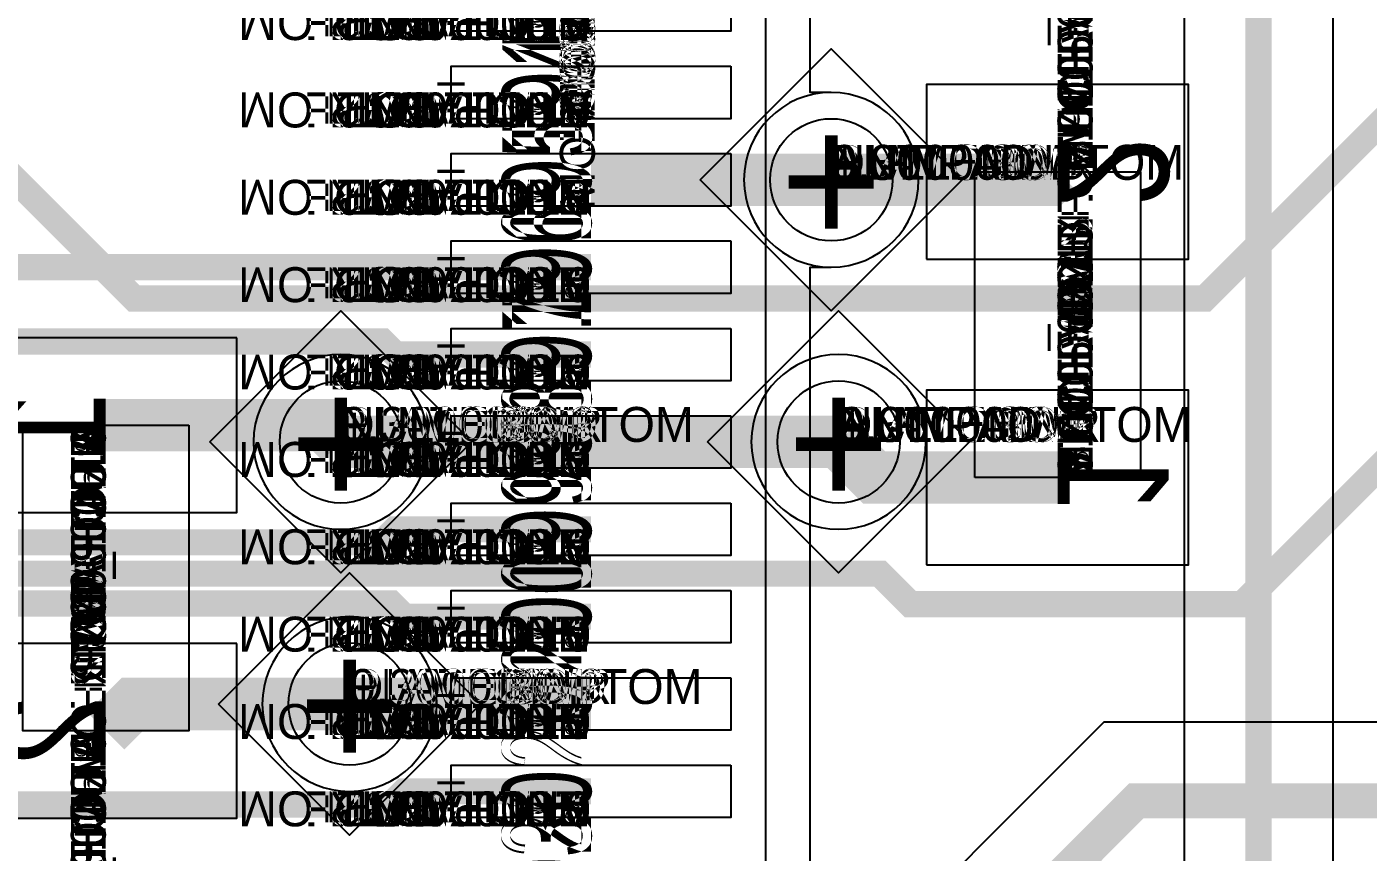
# Model space of a CAD drawing. Extents: x 0 to 323, y 0 to 320.
# Drawn here: x 51.7 to 59.38, y 42.61 to 47.33 of the extents above; entities that cross this region are included whole.
import ezdxf
from ezdxf.enums import TextEntityAlignment as Align

# ---------------------------------------------------------------- set-up
doc = ezdxf.new("R2010")
doc.units = 0
doc.header["$MEASUREMENT"] = 0
doc.layers.get('0').update_dxf_attribs({"linetype": 'CONTINUOUS'})
for name, color, linetype in [('CDN_FIGURES', 7, 'CONTINUOUS'), ('ETCH_BOTTOM', 7, 'CONTINUOUS'), ('ETCH_GND', 3, 'CONTINUOUS'), ('ETCH_INT1', 4, 'CONTINUOUS'), ('ETCH_INT2', 5, 'CONTINUOUS'), ('ETCH_PWR', 6, 'CONTINUOUS'), ('ETCH_TOP', 2, 'CONTINUOUS'), ('MANUFACTURING_NCLEGEND-1-6', 8, 'CONTINUOUS'), ('PACKAGE_GEOMETRY_ASSEMBLY_TOP', 11, 'CONTINUOUS'), ('PACKAGE_GEOMETRY_PIN_NUMBER', 9, 'CONTINUOUS')]:
    doc.layers.add(name, color=color, linetype=linetype)

# ---------------------------------------------------------------- blocks, each defined once
blk = doc.blocks.new('PAD_INFO')
for tag in ['SHAPE_TYPE', 'PAD_HEIGHT', 'PAD_LAYER', 'PAD_TYPE', 'PAD_WIDTH']:
    blk.add_attdef(tag, (0, 0), '', height=0.2)
at = {"flags": 2}
blk.add_attdef('CDN_TYPE', (0, 0), '', height=0.2, dxfattribs=at)
blk = doc.blocks.new('DRILL_INFO')
at = {"flags": 2}
blk.add_attdef('CDN_TYPE', (0, 0), '', height=0.2, dxfattribs=at)
for tag in ['FSHAPE', 'FCHAR', 'DRILL_HEIGHT', 'DIAMETER', 'PLATED', 'DRILL_WIDTH']:
    blk.add_attdef(tag, (0, 0), '', height=0.2)
blk = doc.blocks.new('VIA0700X0300')
at = {"layer": 'ETCH_BOTTOM'}
blk.add_circle((0, 0), 0.35, dxfattribs=at)
at = {"layer": 'ETCH_GND'}
blk.add_circle((0, 0), 0.35, dxfattribs=at)
at = {"layer": 'ETCH_INT1'}
blk.add_circle((0, 0), 0.35, dxfattribs=at)
at = {"layer": 'ETCH_INT2'}
blk.add_circle((0, 0), 0.35, dxfattribs=at)
at = {"layer": 'ETCH_PWR'}
blk.add_circle((0, 0), 0.35, dxfattribs=at)
at = {"layer": 'ETCH_TOP'}
blk.add_circle((0, 0), 0.35, dxfattribs=at)
ref = blk.add_blockref('PAD_INFO', (0, 0))
ref.add_attrib('PAD_LAYER', 'ETCH_TOP', (0, 0), dxfattribs={"height": 0.2})
ref.add_attrib('SHAPE_TYPE', 'NULL', (0, 0), dxfattribs={"height": 0.2})
ref.add_attrib('PAD_TYPE', 'ANTIPAD', (0, 0), dxfattribs={"height": 0.2})
ref.add_attrib('PAD_WIDTH', '0.000000', (0, 0), dxfattribs={"height": 0.2})
ref.add_attrib('PAD_HEIGHT', '0.000000', (0, 0), dxfattribs={"height": 0.2})
ref = blk.add_blockref('PAD_INFO', (0, 0))
ref.add_attrib('PAD_LAYER', 'ETCH_GND', (0, 0), dxfattribs={"height": 0.2})
ref.add_attrib('SHAPE_TYPE', 'NULL', (0, 0), dxfattribs={"height": 0.2})
ref.add_attrib('PAD_TYPE', 'ANTIPAD', (0, 0), dxfattribs={"height": 0.2})
ref.add_attrib('PAD_WIDTH', '0.000000', (0, 0), dxfattribs={"height": 0.2})
ref.add_attrib('PAD_HEIGHT', '0.000000', (0, 0), dxfattribs={"height": 0.2})
ref = blk.add_blockref('PAD_INFO', (0, 0))
ref.add_attrib('PAD_LAYER', 'ETCH_INT1', (0, 0), dxfattribs={"height": 0.2})
ref.add_attrib('SHAPE_TYPE', 'NULL', (0, 0), dxfattribs={"height": 0.2})
ref.add_attrib('PAD_TYPE', 'ANTIPAD', (0, 0), dxfattribs={"height": 0.2})
ref.add_attrib('PAD_WIDTH', '0.000000', (0, 0), dxfattribs={"height": 0.2})
ref.add_attrib('PAD_HEIGHT', '0.000000', (0, 0), dxfattribs={"height": 0.2})
ref = blk.add_blockref('PAD_INFO', (0, 0))
ref.add_attrib('PAD_LAYER', 'ETCH_INT2', (0, 0), dxfattribs={"height": 0.2})
ref.add_attrib('SHAPE_TYPE', 'NULL', (0, 0), dxfattribs={"height": 0.2})
ref.add_attrib('PAD_TYPE', 'ANTIPAD', (0, 0), dxfattribs={"height": 0.2})
ref.add_attrib('PAD_WIDTH', '0.000000', (0, 0), dxfattribs={"height": 0.2})
ref.add_attrib('PAD_HEIGHT', '0.000000', (0, 0), dxfattribs={"height": 0.2})
ref = blk.add_blockref('PAD_INFO', (0, 0))
ref.add_attrib('PAD_LAYER', 'ETCH_PWR', (0, 0), dxfattribs={"height": 0.2})
ref.add_attrib('SHAPE_TYPE', 'NULL', (0, 0), dxfattribs={"height": 0.2})
ref.add_attrib('PAD_TYPE', 'ANTIPAD', (0, 0), dxfattribs={"height": 0.2})
ref.add_attrib('PAD_WIDTH', '0.000000', (0, 0), dxfattribs={"height": 0.2})
ref.add_attrib('PAD_HEIGHT', '0.000000', (0, 0), dxfattribs={"height": 0.2})
ref = blk.add_blockref('PAD_INFO', (0, 0))
ref.add_attrib('PAD_LAYER', 'ETCH_BOTTOM', (0, 0), dxfattribs={"height": 0.2})
ref.add_attrib('SHAPE_TYPE', 'NULL', (0, 0), dxfattribs={"height": 0.2})
ref.add_attrib('PAD_TYPE', 'ANTIPAD', (0, 0), dxfattribs={"height": 0.2})
ref.add_attrib('PAD_WIDTH', '0.000000', (0, 0), dxfattribs={"height": 0.2})
ref.add_attrib('PAD_HEIGHT', '0.000000', (0, 0), dxfattribs={"height": 0.2})
ref = blk.add_blockref('PAD_INFO', (0, 0))
ref.add_attrib('PAD_LAYER', 'ETCH_TOP', (0, 0), dxfattribs={"height": 0.2})
ref.add_attrib('SHAPE_TYPE', 'NULL', (0, 0), dxfattribs={"height": 0.2})
ref.add_attrib('PAD_TYPE', 'THERMAL', (0, 0), dxfattribs={"height": 0.2})
ref.add_attrib('PAD_WIDTH', '0.000000', (0, 0), dxfattribs={"height": 0.2})
ref.add_attrib('PAD_HEIGHT', '0.000000', (0, 0), dxfattribs={"height": 0.2})
ref = blk.add_blockref('PAD_INFO', (0, 0))
ref.add_attrib('PAD_LAYER', 'ETCH_GND', (0, 0), dxfattribs={"height": 0.2})
ref.add_attrib('SHAPE_TYPE', 'NULL', (0, 0), dxfattribs={"height": 0.2})
ref.add_attrib('PAD_TYPE', 'THERMAL', (0, 0), dxfattribs={"height": 0.2})
ref.add_attrib('PAD_WIDTH', '0.000000', (0, 0), dxfattribs={"height": 0.2})
ref.add_attrib('PAD_HEIGHT', '0.000000', (0, 0), dxfattribs={"height": 0.2})
ref = blk.add_blockref('PAD_INFO', (0, 0))
ref.add_attrib('PAD_LAYER', 'ETCH_INT1', (0, 0), dxfattribs={"height": 0.2})
ref.add_attrib('SHAPE_TYPE', 'NULL', (0, 0), dxfattribs={"height": 0.2})
ref.add_attrib('PAD_TYPE', 'THERMAL', (0, 0), dxfattribs={"height": 0.2})
ref.add_attrib('PAD_WIDTH', '0.000000', (0, 0), dxfattribs={"height": 0.2})
ref.add_attrib('PAD_HEIGHT', '0.000000', (0, 0), dxfattribs={"height": 0.2})
ref = blk.add_blockref('PAD_INFO', (0, 0))
ref.add_attrib('PAD_LAYER', 'ETCH_INT2', (0, 0), dxfattribs={"height": 0.2})
ref.add_attrib('SHAPE_TYPE', 'NULL', (0, 0), dxfattribs={"height": 0.2})
ref.add_attrib('PAD_TYPE', 'THERMAL', (0, 0), dxfattribs={"height": 0.2})
ref.add_attrib('PAD_WIDTH', '0.000000', (0, 0), dxfattribs={"height": 0.2})
ref.add_attrib('PAD_HEIGHT', '0.000000', (0, 0), dxfattribs={"height": 0.2})
ref = blk.add_blockref('PAD_INFO', (0, 0))
ref.add_attrib('PAD_LAYER', 'ETCH_PWR', (0, 0), dxfattribs={"height": 0.2})
ref.add_attrib('SHAPE_TYPE', 'NULL', (0, 0), dxfattribs={"height": 0.2})
ref.add_attrib('PAD_TYPE', 'THERMAL', (0, 0), dxfattribs={"height": 0.2})
ref.add_attrib('PAD_WIDTH', '0.000000', (0, 0), dxfattribs={"height": 0.2})
ref.add_attrib('PAD_HEIGHT', '0.000000', (0, 0), dxfattribs={"height": 0.2})
ref = blk.add_blockref('PAD_INFO', (0, 0))
ref.add_attrib('PAD_LAYER', 'ETCH_BOTTOM', (0, 0), dxfattribs={"height": 0.2})
ref.add_attrib('SHAPE_TYPE', 'NULL', (0, 0), dxfattribs={"height": 0.2})
ref.add_attrib('PAD_TYPE', 'THERMAL', (0, 0), dxfattribs={"height": 0.2})
ref.add_attrib('PAD_WIDTH', '0.000000', (0, 0), dxfattribs={"height": 0.2})
ref.add_attrib('PAD_HEIGHT', '0.000000', (0, 0), dxfattribs={"height": 0.2})
ref = blk.add_blockref('PAD_INFO', (0, 0))
ref.add_attrib('PAD_LAYER', 'ETCH_TOP', (0, 0), dxfattribs={"height": 0.2})
ref.add_attrib('SHAPE_TYPE', 'CIRCLE', (0, 0), dxfattribs={"height": 0.2})
ref.add_attrib('PAD_TYPE', 'REGULAR', (0, 0), dxfattribs={"height": 0.2})
ref.add_attrib('PAD_WIDTH', '0.700000', (0, 0), dxfattribs={"height": 0.2})
ref.add_attrib('PAD_HEIGHT', '0.700000', (0, 0), dxfattribs={"height": 0.2})
ref = blk.add_blockref('PAD_INFO', (0, 0))
ref.add_attrib('PAD_LAYER', 'ETCH_GND', (0, 0), dxfattribs={"height": 0.2})
ref.add_attrib('SHAPE_TYPE', 'CIRCLE', (0, 0), dxfattribs={"height": 0.2})
ref.add_attrib('PAD_TYPE', 'REGULAR', (0, 0), dxfattribs={"height": 0.2})
ref.add_attrib('PAD_WIDTH', '0.700000', (0, 0), dxfattribs={"height": 0.2})
ref.add_attrib('PAD_HEIGHT', '0.700000', (0, 0), dxfattribs={"height": 0.2})
ref = blk.add_blockref('PAD_INFO', (0, 0))
ref.add_attrib('PAD_LAYER', 'ETCH_INT1', (0, 0), dxfattribs={"height": 0.2})
ref.add_attrib('SHAPE_TYPE', 'CIRCLE', (0, 0), dxfattribs={"height": 0.2})
ref.add_attrib('PAD_TYPE', 'REGULAR', (0, 0), dxfattribs={"height": 0.2})
ref.add_attrib('PAD_WIDTH', '0.700000', (0, 0), dxfattribs={"height": 0.2})
ref.add_attrib('PAD_HEIGHT', '0.700000', (0, 0), dxfattribs={"height": 0.2})
ref = blk.add_blockref('PAD_INFO', (0, 0))
ref.add_attrib('PAD_LAYER', 'ETCH_INT2', (0, 0), dxfattribs={"height": 0.2})
ref.add_attrib('SHAPE_TYPE', 'CIRCLE', (0, 0), dxfattribs={"height": 0.2})
ref.add_attrib('PAD_TYPE', 'REGULAR', (0, 0), dxfattribs={"height": 0.2})
ref.add_attrib('PAD_WIDTH', '0.700000', (0, 0), dxfattribs={"height": 0.2})
ref.add_attrib('PAD_HEIGHT', '0.700000', (0, 0), dxfattribs={"height": 0.2})
ref = blk.add_blockref('PAD_INFO', (0, 0))
ref.add_attrib('PAD_LAYER', 'ETCH_PWR', (0, 0), dxfattribs={"height": 0.2})
ref.add_attrib('SHAPE_TYPE', 'CIRCLE', (0, 0), dxfattribs={"height": 0.2})
ref.add_attrib('PAD_TYPE', 'REGULAR', (0, 0), dxfattribs={"height": 0.2})
ref.add_attrib('PAD_WIDTH', '0.700000', (0, 0), dxfattribs={"height": 0.2})
ref.add_attrib('PAD_HEIGHT', '0.700000', (0, 0), dxfattribs={"height": 0.2})
ref = blk.add_blockref('PAD_INFO', (0, 0))
ref.add_attrib('PAD_LAYER', 'ETCH_BOTTOM', (0, 0), dxfattribs={"height": 0.2})
ref.add_attrib('SHAPE_TYPE', 'CIRCLE', (0, 0), dxfattribs={"height": 0.2})
ref.add_attrib('PAD_TYPE', 'REGULAR', (0, 0), dxfattribs={"height": 0.2})
ref.add_attrib('PAD_WIDTH', '0.700000', (0, 0), dxfattribs={"height": 0.2})
ref.add_attrib('PAD_HEIGHT', '0.700000', (0, 0), dxfattribs={"height": 0.2})
ref = blk.add_blockref('DRILL_INFO', (0, 0))
ref.add_attrib('DIAMETER', '0.300000', (0, 0), dxfattribs={"height": 0.2})
ref.add_attrib('PLATED', 'PLATED', (0, 0), dxfattribs={"height": 0.2})
ref.add_attrib('FSHAPE', 'DIAMOND', (0, 0), dxfattribs={"height": 0.2})
ref.add_attrib('FCHAR', '+', (0, 0), dxfattribs={"height": 0.2})
ref.add_attrib('DRILL_WIDTH', '1.500000', (0, 0), dxfattribs={"height": 0.2})
ref.add_attrib('DRILL_HEIGHT', '1.500000', (0, 0), dxfattribs={"height": 0.2})
for tag in ['CDN_TYPE', 'PIN']:
    blk.add_attdef(tag, (0, 0), '', height=0.2)
at = {"flags": 2}
for tag in ['PSTKNAME', 'BBV']:
    blk.add_attdef(tag, (0, 0), '', height=0.2, dxfattribs=at)
blk = doc.blocks.new('FIGURE_DIAMOND')
at = {"layer": 'CDN_FIGURES'}
blk.add_lwpolyline([(-0.5, 0), (0, 0.5), (0.5, 0), (0, -0.5)], close=True, dxfattribs=at)
blk = doc.blocks.new('RC1600X0300TS_NS')
at = {"layer": 'ETCH_TOP'}
blk.add_lwpolyline([(-0.8, -0.15), (-0.8, 0.15), (0.8, 0.15), (0.8, -0.15)], close=True, dxfattribs=at)
ref = blk.add_blockref('PAD_INFO', (0, 0))
ref.add_attrib('PAD_LAYER', 'ETCH_TOP', (0, 0), dxfattribs={"height": 0.2})
ref.add_attrib('SHAPE_TYPE', 'NULL', (0, 0), dxfattribs={"height": 0.2})
ref.add_attrib('PAD_TYPE', 'ANTIPAD', (0, 0), dxfattribs={"height": 0.2})
ref.add_attrib('PAD_WIDTH', '0.000000', (0, 0), dxfattribs={"height": 0.2})
ref.add_attrib('PAD_HEIGHT', '0.000000', (0, 0), dxfattribs={"height": 0.2})
ref = blk.add_blockref('PAD_INFO', (0, 0))
ref.add_attrib('PAD_LAYER', 'ETCH_GND', (0, 0), dxfattribs={"height": 0.2})
ref.add_attrib('SHAPE_TYPE', 'NULL', (0, 0), dxfattribs={"height": 0.2})
ref.add_attrib('PAD_TYPE', 'ANTIPAD', (0, 0), dxfattribs={"height": 0.2})
ref.add_attrib('PAD_WIDTH', '0.000000', (0, 0), dxfattribs={"height": 0.2})
ref.add_attrib('PAD_HEIGHT', '0.000000', (0, 0), dxfattribs={"height": 0.2})
ref = blk.add_blockref('PAD_INFO', (0, 0))
ref.add_attrib('PAD_LAYER', 'ETCH_INT1', (0, 0), dxfattribs={"height": 0.2})
ref.add_attrib('SHAPE_TYPE', 'NULL', (0, 0), dxfattribs={"height": 0.2})
ref.add_attrib('PAD_TYPE', 'ANTIPAD', (0, 0), dxfattribs={"height": 0.2})
ref.add_attrib('PAD_WIDTH', '0.000000', (0, 0), dxfattribs={"height": 0.2})
ref.add_attrib('PAD_HEIGHT', '0.000000', (0, 0), dxfattribs={"height": 0.2})
ref = blk.add_blockref('PAD_INFO', (0, 0))
ref.add_attrib('PAD_LAYER', 'ETCH_INT2', (0, 0), dxfattribs={"height": 0.2})
ref.add_attrib('SHAPE_TYPE', 'NULL', (0, 0), dxfattribs={"height": 0.2})
ref.add_attrib('PAD_TYPE', 'ANTIPAD', (0, 0), dxfattribs={"height": 0.2})
ref.add_attrib('PAD_WIDTH', '0.000000', (0, 0), dxfattribs={"height": 0.2})
ref.add_attrib('PAD_HEIGHT', '0.000000', (0, 0), dxfattribs={"height": 0.2})
ref = blk.add_blockref('PAD_INFO', (0, 0))
ref.add_attrib('PAD_LAYER', 'ETCH_PWR', (0, 0), dxfattribs={"height": 0.2})
ref.add_attrib('SHAPE_TYPE', 'NULL', (0, 0), dxfattribs={"height": 0.2})
ref.add_attrib('PAD_TYPE', 'ANTIPAD', (0, 0), dxfattribs={"height": 0.2})
ref.add_attrib('PAD_WIDTH', '0.000000', (0, 0), dxfattribs={"height": 0.2})
ref.add_attrib('PAD_HEIGHT', '0.000000', (0, 0), dxfattribs={"height": 0.2})
ref = blk.add_blockref('PAD_INFO', (0, 0))
ref.add_attrib('PAD_LAYER', 'ETCH_BOTTOM', (0, 0), dxfattribs={"height": 0.2})
ref.add_attrib('SHAPE_TYPE', 'NULL', (0, 0), dxfattribs={"height": 0.2})
ref.add_attrib('PAD_TYPE', 'ANTIPAD', (0, 0), dxfattribs={"height": 0.2})
ref.add_attrib('PAD_WIDTH', '0.000000', (0, 0), dxfattribs={"height": 0.2})
ref.add_attrib('PAD_HEIGHT', '0.000000', (0, 0), dxfattribs={"height": 0.2})
ref = blk.add_blockref('PAD_INFO', (0, 0))
ref.add_attrib('PAD_LAYER', 'ETCH_TOP', (0, 0), dxfattribs={"height": 0.2})
ref.add_attrib('SHAPE_TYPE', 'NULL', (0, 0), dxfattribs={"height": 0.2})
ref.add_attrib('PAD_TYPE', 'THERMAL', (0, 0), dxfattribs={"height": 0.2})
ref.add_attrib('PAD_WIDTH', '0.000000', (0, 0), dxfattribs={"height": 0.2})
ref.add_attrib('PAD_HEIGHT', '0.000000', (0, 0), dxfattribs={"height": 0.2})
ref = blk.add_blockref('PAD_INFO', (0, 0))
ref.add_attrib('PAD_LAYER', 'ETCH_GND', (0, 0), dxfattribs={"height": 0.2})
ref.add_attrib('SHAPE_TYPE', 'NULL', (0, 0), dxfattribs={"height": 0.2})
ref.add_attrib('PAD_TYPE', 'THERMAL', (0, 0), dxfattribs={"height": 0.2})
ref.add_attrib('PAD_WIDTH', '0.000000', (0, 0), dxfattribs={"height": 0.2})
ref.add_attrib('PAD_HEIGHT', '0.000000', (0, 0), dxfattribs={"height": 0.2})
ref = blk.add_blockref('PAD_INFO', (0, 0))
ref.add_attrib('PAD_LAYER', 'ETCH_INT1', (0, 0), dxfattribs={"height": 0.2})
ref.add_attrib('SHAPE_TYPE', 'NULL', (0, 0), dxfattribs={"height": 0.2})
ref.add_attrib('PAD_TYPE', 'THERMAL', (0, 0), dxfattribs={"height": 0.2})
ref.add_attrib('PAD_WIDTH', '0.000000', (0, 0), dxfattribs={"height": 0.2})
ref.add_attrib('PAD_HEIGHT', '0.000000', (0, 0), dxfattribs={"height": 0.2})
ref = blk.add_blockref('PAD_INFO', (0, 0))
ref.add_attrib('PAD_LAYER', 'ETCH_INT2', (0, 0), dxfattribs={"height": 0.2})
ref.add_attrib('SHAPE_TYPE', 'NULL', (0, 0), dxfattribs={"height": 0.2})
ref.add_attrib('PAD_TYPE', 'THERMAL', (0, 0), dxfattribs={"height": 0.2})
ref.add_attrib('PAD_WIDTH', '0.000000', (0, 0), dxfattribs={"height": 0.2})
ref.add_attrib('PAD_HEIGHT', '0.000000', (0, 0), dxfattribs={"height": 0.2})
ref = blk.add_blockref('PAD_INFO', (0, 0))
ref.add_attrib('PAD_LAYER', 'ETCH_PWR', (0, 0), dxfattribs={"height": 0.2})
ref.add_attrib('SHAPE_TYPE', 'NULL', (0, 0), dxfattribs={"height": 0.2})
ref.add_attrib('PAD_TYPE', 'THERMAL', (0, 0), dxfattribs={"height": 0.2})
ref.add_attrib('PAD_WIDTH', '0.000000', (0, 0), dxfattribs={"height": 0.2})
ref.add_attrib('PAD_HEIGHT', '0.000000', (0, 0), dxfattribs={"height": 0.2})
ref = blk.add_blockref('PAD_INFO', (0, 0))
ref.add_attrib('PAD_LAYER', 'ETCH_BOTTOM', (0, 0), dxfattribs={"height": 0.2})
ref.add_attrib('SHAPE_TYPE', 'NULL', (0, 0), dxfattribs={"height": 0.2})
ref.add_attrib('PAD_TYPE', 'THERMAL', (0, 0), dxfattribs={"height": 0.2})
ref.add_attrib('PAD_WIDTH', '0.000000', (0, 0), dxfattribs={"height": 0.2})
ref.add_attrib('PAD_HEIGHT', '0.000000', (0, 0), dxfattribs={"height": 0.2})
ref = blk.add_blockref('PAD_INFO', (0, 0))
ref.add_attrib('PAD_LAYER', 'ETCH_TOP', (0, 0), dxfattribs={"height": 0.2})
ref.add_attrib('SHAPE_TYPE', 'RECTANGLE', (0, 0), dxfattribs={"height": 0.2})
ref.add_attrib('PAD_TYPE', 'REGULAR', (0, 0), dxfattribs={"height": 0.2})
ref.add_attrib('PAD_WIDTH', '1.600000', (0, 0), dxfattribs={"height": 0.2})
ref.add_attrib('PAD_HEIGHT', '0.300000', (0, 0), dxfattribs={"height": 0.2})
ref = blk.add_blockref('PAD_INFO', (0, 0))
ref.add_attrib('PAD_LAYER', 'ETCH_GND', (0, 0), dxfattribs={"height": 0.2})
ref.add_attrib('SHAPE_TYPE', 'NULL', (0, 0), dxfattribs={"height": 0.2})
ref.add_attrib('PAD_TYPE', 'REGULAR', (0, 0), dxfattribs={"height": 0.2})
ref.add_attrib('PAD_WIDTH', '0.000000', (0, 0), dxfattribs={"height": 0.2})
ref.add_attrib('PAD_HEIGHT', '0.000000', (0, 0), dxfattribs={"height": 0.2})
ref = blk.add_blockref('PAD_INFO', (0, 0))
ref.add_attrib('PAD_LAYER', 'ETCH_INT1', (0, 0), dxfattribs={"height": 0.2})
ref.add_attrib('SHAPE_TYPE', 'NULL', (0, 0), dxfattribs={"height": 0.2})
ref.add_attrib('PAD_TYPE', 'REGULAR', (0, 0), dxfattribs={"height": 0.2})
ref.add_attrib('PAD_WIDTH', '0.000000', (0, 0), dxfattribs={"height": 0.2})
ref.add_attrib('PAD_HEIGHT', '0.000000', (0, 0), dxfattribs={"height": 0.2})
ref = blk.add_blockref('PAD_INFO', (0, 0))
ref.add_attrib('PAD_LAYER', 'ETCH_INT2', (0, 0), dxfattribs={"height": 0.2})
ref.add_attrib('SHAPE_TYPE', 'NULL', (0, 0), dxfattribs={"height": 0.2})
ref.add_attrib('PAD_TYPE', 'REGULAR', (0, 0), dxfattribs={"height": 0.2})
ref.add_attrib('PAD_WIDTH', '0.000000', (0, 0), dxfattribs={"height": 0.2})
ref.add_attrib('PAD_HEIGHT', '0.000000', (0, 0), dxfattribs={"height": 0.2})
ref = blk.add_blockref('PAD_INFO', (0, 0))
ref.add_attrib('PAD_LAYER', 'ETCH_PWR', (0, 0), dxfattribs={"height": 0.2})
ref.add_attrib('SHAPE_TYPE', 'NULL', (0, 0), dxfattribs={"height": 0.2})
ref.add_attrib('PAD_TYPE', 'REGULAR', (0, 0), dxfattribs={"height": 0.2})
ref.add_attrib('PAD_WIDTH', '0.000000', (0, 0), dxfattribs={"height": 0.2})
ref.add_attrib('PAD_HEIGHT', '0.000000', (0, 0), dxfattribs={"height": 0.2})
ref = blk.add_blockref('PAD_INFO', (0, 0))
ref.add_attrib('PAD_LAYER', 'ETCH_BOTTOM', (0, 0), dxfattribs={"height": 0.2})
ref.add_attrib('SHAPE_TYPE', 'NULL', (0, 0), dxfattribs={"height": 0.2})
ref.add_attrib('PAD_TYPE', 'REGULAR', (0, 0), dxfattribs={"height": 0.2})
ref.add_attrib('PAD_WIDTH', '0.000000', (0, 0), dxfattribs={"height": 0.2})
ref.add_attrib('PAD_HEIGHT', '0.000000', (0, 0), dxfattribs={"height": 0.2})
ref = blk.add_blockref('DRILL_INFO', (0, 0))
ref.add_attrib('DIAMETER', '0.000000', (0, 0), dxfattribs={"height": 0.2})
ref.add_attrib('PLATED', 'PLATED', (0, 0), dxfattribs={"height": 0.2})
ref.add_attrib('FSHAPE', 'NULL', (0, 0), dxfattribs={"height": 0.2})
ref.add_attrib('DRILL_WIDTH', '0.000000', (0, 0), dxfattribs={"height": 0.2})
ref.add_attrib('DRILL_HEIGHT', '0.000000', (0, 0), dxfattribs={"height": 0.2})
for tag in ['CDN_TYPE', 'PIN']:
    blk.add_attdef(tag, (0, 0), '', height=0.2)
at = {"flags": 2}
for tag in ['PSTKNAME', 'BBV']:
    blk.add_attdef(tag, (0, 0), '', height=0.2, dxfattribs=at)
blk = doc.blocks.new('F42')
at = {"layer": 'PACKAGE_GEOMETRY_ASSEMBLY_TOP'}
blk.add_lwpolyline([(1, -26.75), (29, -26.75), (29, 1.25), (1, 1.25)], close=True, dxfattribs=at)
at = {"layer": 'ETCH_TOP'}
ref = blk.add_blockref('RC1600X0300TS_NS', (5.25, 2.25), dxfattribs=dict(at, rotation=90))
ref.add_attrib('CDN_TYPE', 'PIN', (0, 0), dxfattribs={"height": 0.2})
ref.add_attrib('PIN', '202', (0, 0), dxfattribs={"height": 0.2})
ref = blk.add_blockref('RC1600X0300TS_NS', (5.75, 2.25), dxfattribs=dict(at, rotation=90))
ref.add_attrib('CDN_TYPE', 'PIN', (0, 0), dxfattribs={"height": 0.2})
ref.add_attrib('PIN', '201', (0, 0), dxfattribs={"height": 0.2})
ref = blk.add_blockref('RC1600X0300TS_NS', (6.25, 2.25), dxfattribs=dict(at, rotation=90))
ref.add_attrib('CDN_TYPE', 'PIN', (0, 0), dxfattribs={"height": 0.2})
ref.add_attrib('PIN', '200', (0, 0), dxfattribs={"height": 0.2})
ref = blk.add_blockref('RC1600X0300TS_NS', (6.75, 2.25), dxfattribs=dict(at, rotation=90))
ref.add_attrib('CDN_TYPE', 'PIN', (0, 0), dxfattribs={"height": 0.2})
ref.add_attrib('PIN', '199', (0, 0), dxfattribs={"height": 0.2})
ref = blk.add_blockref('RC1600X0300TS_NS', (7.25, 2.25), dxfattribs=dict(at, rotation=90))
ref.add_attrib('CDN_TYPE', 'PIN', (0, 0), dxfattribs={"height": 0.2})
ref.add_attrib('PIN', '198', (0, 0), dxfattribs={"height": 0.2})
ref = blk.add_blockref('RC1600X0300TS_NS', (7.75, 2.25), dxfattribs=dict(at, rotation=90))
ref.add_attrib('CDN_TYPE', 'PIN', (0, 0), dxfattribs={"height": 0.2})
ref.add_attrib('PIN', '197', (0, 0), dxfattribs={"height": 0.2})
ref = blk.add_blockref('RC1600X0300TS_NS', (8.25, 2.25), dxfattribs=dict(at, rotation=90))
ref.add_attrib('CDN_TYPE', 'PIN', (0, 0), dxfattribs={"height": 0.2})
ref.add_attrib('PIN', '196', (0, 0), dxfattribs={"height": 0.2})
ref = blk.add_blockref('RC1600X0300TS_NS', (8.75, 2.25), dxfattribs=dict(at, rotation=90))
ref.add_attrib('CDN_TYPE', 'PIN', (0, 0), dxfattribs={"height": 0.2})
ref.add_attrib('PIN', '195', (0, 0), dxfattribs={"height": 0.2})
ref = blk.add_blockref('RC1600X0300TS_NS', (9.25, 2.25), dxfattribs=dict(at, rotation=90))
ref.add_attrib('CDN_TYPE', 'PIN', (0, 0), dxfattribs={"height": 0.2})
ref.add_attrib('PIN', '194', (0, 0), dxfattribs={"height": 0.2})
ref = blk.add_blockref('RC1600X0300TS_NS', (9.75, 2.25), dxfattribs=dict(at, rotation=90))
ref.add_attrib('CDN_TYPE', 'PIN', (0, 0), dxfattribs={"height": 0.2})
ref.add_attrib('PIN', '193', (0, 0), dxfattribs={"height": 0.2})
ref = blk.add_blockref('RC1600X0300TS_NS', (10.25, 2.25), dxfattribs=dict(at, rotation=90))
ref.add_attrib('CDN_TYPE', 'PIN', (0, 0), dxfattribs={"height": 0.2})
ref.add_attrib('PIN', '192', (0, 0), dxfattribs={"height": 0.2})
at = {"flags": 2}
for tag in ['SYMBOL_TYPE', 'CDN_TYPE', 'REFDES']:
    blk.add_attdef(tag, (0, 0), '', height=0.2, dxfattribs=at)
blk = doc.blocks.new('RC1000X1500TS')
at = {"layer": 'ETCH_TOP'}
blk.add_lwpolyline([(-0.5, -0.75), (-0.5, 0.75), (0.5, 0.75), (0.5, -0.75)], close=True, dxfattribs=at)
ref = blk.add_blockref('PAD_INFO', (0, 0))
ref.add_attrib('PAD_LAYER', 'ETCH_TOP', (0, 0), dxfattribs={"height": 0.2})
ref.add_attrib('SHAPE_TYPE', 'NULL', (0, 0), dxfattribs={"height": 0.2})
ref.add_attrib('PAD_TYPE', 'ANTIPAD', (0, 0), dxfattribs={"height": 0.2})
ref.add_attrib('PAD_WIDTH', '0.000000', (0, 0), dxfattribs={"height": 0.2})
ref.add_attrib('PAD_HEIGHT', '0.000000', (0, 0), dxfattribs={"height": 0.2})
ref = blk.add_blockref('PAD_INFO', (0, 0))
ref.add_attrib('PAD_LAYER', 'ETCH_GND', (0, 0), dxfattribs={"height": 0.2})
ref.add_attrib('SHAPE_TYPE', 'NULL', (0, 0), dxfattribs={"height": 0.2})
ref.add_attrib('PAD_TYPE', 'ANTIPAD', (0, 0), dxfattribs={"height": 0.2})
ref.add_attrib('PAD_WIDTH', '0.000000', (0, 0), dxfattribs={"height": 0.2})
ref.add_attrib('PAD_HEIGHT', '0.000000', (0, 0), dxfattribs={"height": 0.2})
ref = blk.add_blockref('PAD_INFO', (0, 0))
ref.add_attrib('PAD_LAYER', 'ETCH_INT1', (0, 0), dxfattribs={"height": 0.2})
ref.add_attrib('SHAPE_TYPE', 'NULL', (0, 0), dxfattribs={"height": 0.2})
ref.add_attrib('PAD_TYPE', 'ANTIPAD', (0, 0), dxfattribs={"height": 0.2})
ref.add_attrib('PAD_WIDTH', '0.000000', (0, 0), dxfattribs={"height": 0.2})
ref.add_attrib('PAD_HEIGHT', '0.000000', (0, 0), dxfattribs={"height": 0.2})
ref = blk.add_blockref('PAD_INFO', (0, 0))
ref.add_attrib('PAD_LAYER', 'ETCH_INT2', (0, 0), dxfattribs={"height": 0.2})
ref.add_attrib('SHAPE_TYPE', 'NULL', (0, 0), dxfattribs={"height": 0.2})
ref.add_attrib('PAD_TYPE', 'ANTIPAD', (0, 0), dxfattribs={"height": 0.2})
ref.add_attrib('PAD_WIDTH', '0.000000', (0, 0), dxfattribs={"height": 0.2})
ref.add_attrib('PAD_HEIGHT', '0.000000', (0, 0), dxfattribs={"height": 0.2})
ref = blk.add_blockref('PAD_INFO', (0, 0))
ref.add_attrib('PAD_LAYER', 'ETCH_PWR', (0, 0), dxfattribs={"height": 0.2})
ref.add_attrib('SHAPE_TYPE', 'NULL', (0, 0), dxfattribs={"height": 0.2})
ref.add_attrib('PAD_TYPE', 'ANTIPAD', (0, 0), dxfattribs={"height": 0.2})
ref.add_attrib('PAD_WIDTH', '0.000000', (0, 0), dxfattribs={"height": 0.2})
ref.add_attrib('PAD_HEIGHT', '0.000000', (0, 0), dxfattribs={"height": 0.2})
ref = blk.add_blockref('PAD_INFO', (0, 0))
ref.add_attrib('PAD_LAYER', 'ETCH_BOTTOM', (0, 0), dxfattribs={"height": 0.2})
ref.add_attrib('SHAPE_TYPE', 'NULL', (0, 0), dxfattribs={"height": 0.2})
ref.add_attrib('PAD_TYPE', 'ANTIPAD', (0, 0), dxfattribs={"height": 0.2})
ref.add_attrib('PAD_WIDTH', '0.000000', (0, 0), dxfattribs={"height": 0.2})
ref.add_attrib('PAD_HEIGHT', '0.000000', (0, 0), dxfattribs={"height": 0.2})
ref = blk.add_blockref('PAD_INFO', (0, 0))
ref.add_attrib('PAD_LAYER', 'ETCH_TOP', (0, 0), dxfattribs={"height": 0.2})
ref.add_attrib('SHAPE_TYPE', 'NULL', (0, 0), dxfattribs={"height": 0.2})
ref.add_attrib('PAD_TYPE', 'THERMAL', (0, 0), dxfattribs={"height": 0.2})
ref.add_attrib('PAD_WIDTH', '0.000000', (0, 0), dxfattribs={"height": 0.2})
ref.add_attrib('PAD_HEIGHT', '0.000000', (0, 0), dxfattribs={"height": 0.2})
ref = blk.add_blockref('PAD_INFO', (0, 0))
ref.add_attrib('PAD_LAYER', 'ETCH_GND', (0, 0), dxfattribs={"height": 0.2})
ref.add_attrib('SHAPE_TYPE', 'NULL', (0, 0), dxfattribs={"height": 0.2})
ref.add_attrib('PAD_TYPE', 'THERMAL', (0, 0), dxfattribs={"height": 0.2})
ref.add_attrib('PAD_WIDTH', '0.000000', (0, 0), dxfattribs={"height": 0.2})
ref.add_attrib('PAD_HEIGHT', '0.000000', (0, 0), dxfattribs={"height": 0.2})
ref = blk.add_blockref('PAD_INFO', (0, 0))
ref.add_attrib('PAD_LAYER', 'ETCH_INT1', (0, 0), dxfattribs={"height": 0.2})
ref.add_attrib('SHAPE_TYPE', 'NULL', (0, 0), dxfattribs={"height": 0.2})
ref.add_attrib('PAD_TYPE', 'THERMAL', (0, 0), dxfattribs={"height": 0.2})
ref.add_attrib('PAD_WIDTH', '0.000000', (0, 0), dxfattribs={"height": 0.2})
ref.add_attrib('PAD_HEIGHT', '0.000000', (0, 0), dxfattribs={"height": 0.2})
ref = blk.add_blockref('PAD_INFO', (0, 0))
ref.add_attrib('PAD_LAYER', 'ETCH_INT2', (0, 0), dxfattribs={"height": 0.2})
ref.add_attrib('SHAPE_TYPE', 'NULL', (0, 0), dxfattribs={"height": 0.2})
ref.add_attrib('PAD_TYPE', 'THERMAL', (0, 0), dxfattribs={"height": 0.2})
ref.add_attrib('PAD_WIDTH', '0.000000', (0, 0), dxfattribs={"height": 0.2})
ref.add_attrib('PAD_HEIGHT', '0.000000', (0, 0), dxfattribs={"height": 0.2})
ref = blk.add_blockref('PAD_INFO', (0, 0))
ref.add_attrib('PAD_LAYER', 'ETCH_PWR', (0, 0), dxfattribs={"height": 0.2})
ref.add_attrib('SHAPE_TYPE', 'NULL', (0, 0), dxfattribs={"height": 0.2})
ref.add_attrib('PAD_TYPE', 'THERMAL', (0, 0), dxfattribs={"height": 0.2})
ref.add_attrib('PAD_WIDTH', '0.000000', (0, 0), dxfattribs={"height": 0.2})
ref.add_attrib('PAD_HEIGHT', '0.000000', (0, 0), dxfattribs={"height": 0.2})
ref = blk.add_blockref('PAD_INFO', (0, 0))
ref.add_attrib('PAD_LAYER', 'ETCH_BOTTOM', (0, 0), dxfattribs={"height": 0.2})
ref.add_attrib('SHAPE_TYPE', 'NULL', (0, 0), dxfattribs={"height": 0.2})
ref.add_attrib('PAD_TYPE', 'THERMAL', (0, 0), dxfattribs={"height": 0.2})
ref.add_attrib('PAD_WIDTH', '0.000000', (0, 0), dxfattribs={"height": 0.2})
ref.add_attrib('PAD_HEIGHT', '0.000000', (0, 0), dxfattribs={"height": 0.2})
ref = blk.add_blockref('PAD_INFO', (0, 0))
ref.add_attrib('PAD_LAYER', 'ETCH_GND', (0, 0), dxfattribs={"height": 0.2})
ref.add_attrib('SHAPE_TYPE', 'NULL', (0, 0), dxfattribs={"height": 0.2})
ref.add_attrib('PAD_TYPE', 'REGULAR', (0, 0), dxfattribs={"height": 0.2})
ref.add_attrib('PAD_WIDTH', '0.000000', (0, 0), dxfattribs={"height": 0.2})
ref.add_attrib('PAD_HEIGHT', '0.000000', (0, 0), dxfattribs={"height": 0.2})
ref = blk.add_blockref('PAD_INFO', (0, 0))
ref.add_attrib('PAD_LAYER', 'ETCH_INT1', (0, 0), dxfattribs={"height": 0.2})
ref.add_attrib('SHAPE_TYPE', 'NULL', (0, 0), dxfattribs={"height": 0.2})
ref.add_attrib('PAD_TYPE', 'REGULAR', (0, 0), dxfattribs={"height": 0.2})
ref.add_attrib('PAD_WIDTH', '0.000000', (0, 0), dxfattribs={"height": 0.2})
ref.add_attrib('PAD_HEIGHT', '0.000000', (0, 0), dxfattribs={"height": 0.2})
ref = blk.add_blockref('PAD_INFO', (0, 0))
ref.add_attrib('PAD_LAYER', 'ETCH_INT2', (0, 0), dxfattribs={"height": 0.2})
ref.add_attrib('SHAPE_TYPE', 'NULL', (0, 0), dxfattribs={"height": 0.2})
ref.add_attrib('PAD_TYPE', 'REGULAR', (0, 0), dxfattribs={"height": 0.2})
ref.add_attrib('PAD_WIDTH', '0.000000', (0, 0), dxfattribs={"height": 0.2})
ref.add_attrib('PAD_HEIGHT', '0.000000', (0, 0), dxfattribs={"height": 0.2})
ref = blk.add_blockref('PAD_INFO', (0, 0))
ref.add_attrib('PAD_LAYER', 'ETCH_PWR', (0, 0), dxfattribs={"height": 0.2})
ref.add_attrib('SHAPE_TYPE', 'NULL', (0, 0), dxfattribs={"height": 0.2})
ref.add_attrib('PAD_TYPE', 'REGULAR', (0, 0), dxfattribs={"height": 0.2})
ref.add_attrib('PAD_WIDTH', '0.000000', (0, 0), dxfattribs={"height": 0.2})
ref.add_attrib('PAD_HEIGHT', '0.000000', (0, 0), dxfattribs={"height": 0.2})
ref = blk.add_blockref('PAD_INFO', (0, 0))
ref.add_attrib('PAD_LAYER', 'ETCH_BOTTOM', (0, 0), dxfattribs={"height": 0.2})
ref.add_attrib('SHAPE_TYPE', 'NULL', (0, 0), dxfattribs={"height": 0.2})
ref.add_attrib('PAD_TYPE', 'REGULAR', (0, 0), dxfattribs={"height": 0.2})
ref.add_attrib('PAD_WIDTH', '0.000000', (0, 0), dxfattribs={"height": 0.2})
ref.add_attrib('PAD_HEIGHT', '0.000000', (0, 0), dxfattribs={"height": 0.2})
ref = blk.add_blockref('DRILL_INFO', (0, 0))
ref.add_attrib('DIAMETER', '0.000000', (0, 0), dxfattribs={"height": 0.2})
ref.add_attrib('PLATED', 'PLATED', (0, 0), dxfattribs={"height": 0.2})
ref.add_attrib('FSHAPE', 'NULL', (0, 0), dxfattribs={"height": 0.2})
ref.add_attrib('DRILL_WIDTH', '0.000000', (0, 0), dxfattribs={"height": 0.2})
ref.add_attrib('DRILL_HEIGHT', '0.000000', (0, 0), dxfattribs={"height": 0.2})
ref = blk.add_blockref('PAD_INFO', (0, 0))
ref.add_attrib('PAD_LAYER', 'ETCH_TOP', (0, 0), dxfattribs={"height": 0.2})
ref.add_attrib('SHAPE_TYPE', 'RECTANGLE', (0, 0), dxfattribs={"height": 0.2})
ref.add_attrib('PAD_TYPE', 'REGULAR', (0, 0), dxfattribs={"height": 0.2})
ref.add_attrib('PAD_WIDTH', '1.000000', (0, 0), dxfattribs={"height": 0.2})
ref.add_attrib('PAD_HEIGHT', '1.500000', (0, 0), dxfattribs={"height": 0.2})
for tag in ['CDN_TYPE', 'PIN']:
    blk.add_attdef(tag, (0, 0), '', height=0.2)
at = {"flags": 2}
for tag in ['PSTKNAME', 'BBV']:
    blk.add_attdef(tag, (0, 0), '', height=0.2, dxfattribs=at)
blk = doc.blocks.new('F56')
at = {"layer": 'PACKAGE_GEOMETRY_ASSEMBLY_TOP'}
blk.add_lwpolyline([(0, -0.475), (1.75, -0.475), (1.75, 0.475), (0, 0.475)], close=True, dxfattribs=at)
at = {"layer": 'ETCH_TOP'}
ref = blk.add_blockref('RC1000X1500TS', (0, 0), dxfattribs=at)
ref.add_attrib('CDN_TYPE', 'PIN', (0, 0), dxfattribs={"height": 0.2})
ref.add_attrib('PIN', '1', (0, 0), dxfattribs={"height": 0.2})
ref = blk.add_blockref('RC1000X1500TS', (1.75, 0), dxfattribs=at)
ref.add_attrib('CDN_TYPE', 'PIN', (0, 0), dxfattribs={"height": 0.2})
ref.add_attrib('PIN', '2', (0, 0), dxfattribs={"height": 0.2})
at = {"flags": 2}
for tag in ['SYMBOL_TYPE', 'CDN_TYPE', 'REFDES']:
    blk.add_attdef(tag, (0, 0), '', height=0.2, dxfattribs=at)

msp = doc.modelspace()

# ---------------------------------------------------------------- linework, layer by layer
at = {"layer": 'ETCH_BOTTOM'}
for points in [[(36.945, 61.405, 0.15, 0.15, 0), (36.945, 61.1418, 0.15, 0.15, 0), (52.3118, 45.775, 0.15, 0.15, 0), (58.4432, 45.775, 0.15, 0.15, 0), (59.7932, 47.125, 0.15, 0.15, 0), (70.9203, 47.125, 0.15, 0.15, 0), (71.2703, 46.775, 0.15, 0.15, 0), (76, 46.775, 0.15, 0.15, 0), (77, 45.775, 0.15, 0.15, 0), (79.6617, 45.775, 0.15, 0.15, 0), (80.0617, 45.375, 0.15, 0.15, 0), (80.5383, 45.375, 0.15, 0.15, 0), (80.6133, 45.45, 0.15, 0.15, 0), (82.05, 45.45, 0.15, 0.15, 0)], [(79.1, 44.95, 0.15, 0.15, 0), (78.725, 45.325, 0.15, 0.15, 0), (76.1, 45.325, 0.15, 0.15, 0), (74.95, 46.475, 0.15, 0.15, 0), (71.146, 46.475, 0.15, 0.15, 0), (70.796, 46.825, 0.15, 0.15, 0), (61.4568, 46.825, 0.15, 0.15, 0), (58.6568, 44.025, 0.15, 0.15, 0), (56.7568, 44.025, 0.15, 0.15, 0), (56.5818, 44.2, 0.15, 0.15, 0), (51.4318, 44.2, 0.15, 0.15, 0), (35.675, 59.9568, 0.15, 0.15, 0), (35.675, 60.675, 0.15, 0.15, 0)], [(56.304, 46.454, 0.3, 0.3, 0), (57.554, 46.454, 0.3, 0.3, 0), (57.6, 46.5, 0.3, 0.3, 0)], [(53.496, 44.954, 0.3, 0.3, 0), (53.4, 45.05, 0.3, 0.3, 0), (52.15, 45.05, 0.3, 0.3, 0)], [(56.346, 44.954, 0.3, 0.3, 0), (56.55, 44.75, 0.3, 0.3, 0), (57.6, 44.75, 0.3, 0.3, 0)], [(53.546, 43.454, 0.3, 0.3, 0), (52.304, 43.454, 0.3, 0.3, 0), (52.15, 43.3, 0.3, 0.3, 0)]]:
    msp.add_lwpolyline(points, format="xyseb", dxfattribs=at)
at = {"layer": 'ETCH_GND'}
for points in [[(56.8041, 46.454, 1), (55.8039, 46.454, 1)], [(54.0461, 43.454, 1), (53.0459, 43.454, 1)]]:
    msp.add_lwpolyline(points, format="xyb", close=True, dxfattribs=at)
at = {"layer": 'ETCH_INT1'}
for points in [[(53.9961, 44.954, 1), (52.9959, 44.954, 1)], [(56.8461, 44.954, 1), (55.8459, 44.954, 1)], [(54.0461, 43.454, 1), (53.0459, 43.454, 1)]]:
    msp.add_lwpolyline(points, format="xyb", close=True, dxfattribs=at)
at = {"layer": 'ETCH_INT2'}
for points, format in [([(22.869, 69.731, 0.15, 0.15, 0), (23.0322, 69.731, 0.15, 0.15, 0), (40.5356, 53.2021, 0.15, 0.15, 0), (42.8127, 50.925, 0.15, 0.15, 0), (53.1883, 50.925, 0.15, 0.15, 0), (53.3633, 50.75, 0.15, 0.15, 0), (56.3632, 50.75, 0.15, 0.15, 0), (58.75, 48.3632, 0.15, 0.15, 0), (58.75, 34.2369, 0.15, 0.15, 0), (64.675, 28.3118, 0.15, 0.15, 0), (65.3685, 27.6183, 0.15, 0.15, 0), (65.7816, 27.6183, 0.15, 0.15, 0), (78.2, 15.2, 0.15, 0.15, 0)], "xyseb"), ([(92.8517, 8.6739), (59.8499, 41.6758), (59.8499, 51.0204, 0.668179), (59.6768, 51.0921), (59.2386, 50.6539), (57.3053, 50.6539, 0.668179), (57.2336, 50.4808), (59.1751, 48.5393), (59.1751, 34.413), (60.6411, 32.947), (64.786, 32.947), (64.786, 28.802)], "xyb"), ([(41.4372, 49.9249), (52.6862, 49.9249), (52.6981, 49.918, 0.533605), (53.4453, 50.2812), (53.4514, 50.3249), (56.1871, 50.3249), (58.3249, 48.1871), (58.3249, 34.0608), (59.2656, 33.1201, -0.668179), (59.1939, 32.947), (17.699, 32.947)], "xyb")]:
    msp.add_lwpolyline(points, format=format, dxfattribs=at)
for points in [[(56.304, 46.9541, 1), (56.304, 45.9539, 1)], [(53.546, 43.9541, 1), (53.546, 42.9539, 1)]]:
    msp.add_lwpolyline(points, format="xyb", close=True, dxfattribs=at)
at = {"layer": 'ETCH_PWR'}
for points in [[(56.8041, 46.454, 1), (55.8039, 46.454, 1)], [(53.9961, 44.954, 1), (52.9959, 44.954, 1)], [(56.8461, 44.954, 1), (55.8459, 44.954, 1)]]:
    msp.add_lwpolyline(points, format="xyb", close=True, dxfattribs=at)
at = {"layer": 'ETCH_TOP'}
for points, format in [([(37, 48.98, 0.15, 0.15, 0), (37, 49.8, 0.15, 0.15, 0), (38.105, 50.905, 0.15, 0.15, 0), (45.295, 50.905, 0.15, 0.15, 0), (50.246, 45.954, 0.15, 0.15, 0), (54.928, 45.954, 0.15, 0.15, 0)], "xyseb"), ([(54.928, 45.454, 0.15, 0.15, 0), (53.8093, 45.454, 0.15, 0.15, 0), (53.7343, 45.529, 0.15, 0.15, 0), (50.0953, 45.529, 0.15, 0.15, 0), (45.0193, 50.605, 0.15, 0.15, 0), (39.155, 50.605, 0.15, 0.15, 0), (38.6, 50.05, 0.15, 0.15, 0), (38.6, 48.98, 0.15, 0.15, 0)], "xyseb"), ([(39.4, 48.98, 0.15, 0.15, 0), (39.4, 49.8, 0.15, 0.15, 0), (39.905, 50.305, 0.15, 0.15, 0), (44.895, 50.305, 0.15, 0.15, 0), (50.821, 44.379, 0.15, 0.15, 0), (53.7343, 44.379, 0.15, 0.15, 0), (53.8093, 44.454, 0.15, 0.15, 0), (54.928, 44.454, 0.15, 0.15, 0)], "xyseb"), ([(40.2, 48.98, 0.15, 0.15, 0), (40.2, 49.7, 0.15, 0.15, 0), (40.505, 50.005, 0.15, 0.15, 0), (43.9193, 50.005, 0.15, 0.15, 0), (49.8953, 44.029, 0.15, 0.15, 0), (53.7843, 44.029, 0.15, 0.15, 0), (53.8593, 43.954, 0.15, 0.15, 0), (54.928, 43.954, 0.15, 0.15, 0)], "xyseb"), ([(41, 48.98, 0.15, 0.15, 0), (41, 49.44, 0.15, 0.15, 0), (41.265, 49.705, 0.15, 0.15, 0), (43.195, 49.705, 0.15, 0.15, 0), (50.021, 42.879, 0.15, 0.15, 0), (53.7843, 42.879, 0.15, 0.15, 0), (53.8593, 42.954, 0.15, 0.15, 0), (54.928, 42.954, 0.15, 0.15, 0)], "xyseb"), ([(60.6318, 43.3501), (57.865, 43.3501), (56.3561, 41.8412, -0.668179), (56.183, 41.9129), (56.183, 45.9539), (56.304, 45.9539, 1), (56.304, 46.9541), (56.183, 46.9541), (56.183, 47.9539)], "xyb"), ([(54.928, 46.454, 0.3, 0.3, 0), (56.304, 46.454, 0.3, 0.3, 0)], "xyseb"), ([(54.928, 44.954, 0.3, 0.3, 0), (53.496, 44.954, 0.3, 0.3, 0)], "xyseb"), ([(54.928, 44.954, 0.3, 0.3, 0), (56.346, 44.954, 0.3, 0.3, 0)], "xyseb"), ([(54.928, 43.454, 0.3, 0.3, 0), (53.546, 43.454, 0.3, 0.3, 0)], "xyseb"), ([(60.85, 42.9, 0.2, 0.2, 0), (58.0514, 42.9, 0.2, 0.2, 0), (56.1054, 40.954, 0.2, 0.2, 0), (54.928, 40.954, 0.2, 0.2, 0)], "xyseb")]:
    msp.add_lwpolyline(points, format=format, dxfattribs=at)

# ---------------------------------------------------------------- block references
at = {"rotation": 90}
msp.add_blockref('F42', (57.178, 37.704), dxfattribs=at)
at = {"xscale": -1}
for p, rotation in [((54.95, 50.05), 90), ((57.6, 44.75), 270), ((52.15, 45.05), 90)]:
    msp.add_blockref('F56', p, dxfattribs=dict(at, rotation=rotation))
at = {"layer": 'ETCH_TOP'}
for p in [(56.304, 46.454), (56.346, 44.954), (53.496, 44.954), (53.546, 43.454)]:
    msp.add_blockref('VIA0700X0300', p, dxfattribs=at)
at = {"layer": 'MANUFACTURING_NCLEGEND-1-6', "xscale": 1.5, "yscale": 1.5}
for p in [(56.304, 46.454), (53.496, 44.954), (56.346, 44.954), (53.546, 43.454)]:
    msp.add_blockref('FIGURE_DIAMOND', p, dxfattribs=at)

# ---------------------------------------------------------------- texts
at = {"layer": 'MANUFACTURING_NCLEGEND-1-6'}
for p in [(56.304, 46.454), (53.496, 44.954), (56.346, 44.954), (53.546, 43.454)]:
    msp.add_text('+', height=0.75, dxfattribs=at).set_placement(p, align=Align.MIDDLE_CENTER)
at = {"layer": 'PACKAGE_GEOMETRY_PIN_NUMBER', "width": 0.649606}
for s, p in [('193', (54.928, 47.454)), ('194', (54.928, 46.954)), ('195', (54.928, 46.454)), ('196', (54.928, 45.954)), ('197', (54.928, 45.454)), ('198', (54.928, 44.954)), ('199', (54.928, 44.454)), ('200', (54.928, 43.954)), ('201', (54.928, 43.454)), ('202', (54.928, 42.954)), ('203', (54.928, 42.454))]:
    msp.add_text(s, height=0.508, rotation=90, dxfattribs=at).set_placement(p, align=Align.CENTER)
at = {"layer": 'PACKAGE_GEOMETRY_PIN_NUMBER', "text_generation_flag": 2, "width": 0.88}
for s, rotation, p in [('2', 270, (57.6, 46.5)), ('1', 90, (52.15, 45.05)), ('1', 270, (57.6, 44.75)), ('2', 90, (52.15, 43.3))]:
    msp.add_text(s, height=0.635, rotation=rotation, dxfattribs=at).set_placement(p, align=Align.CENTER)

doc.saveas('drawing.dxf')
